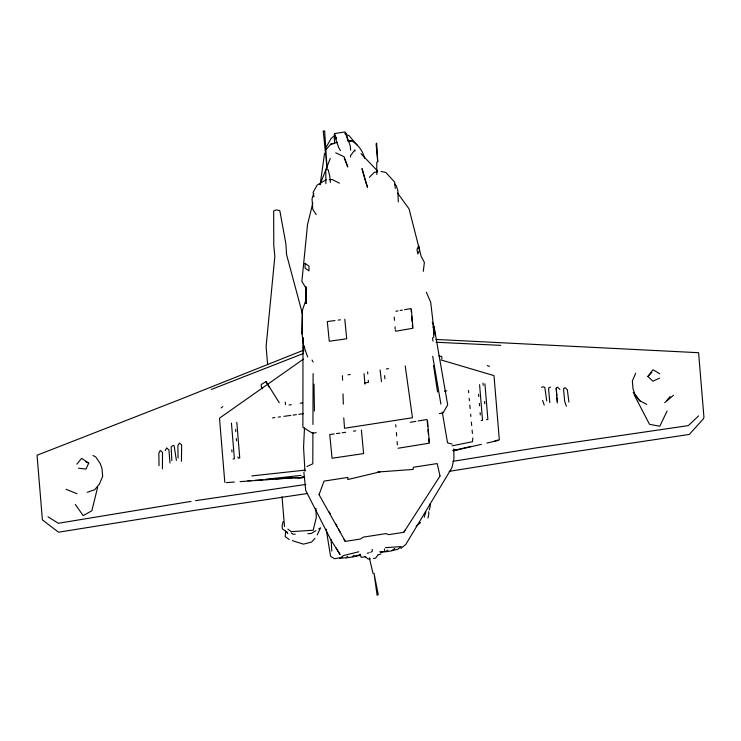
<?xml version="1.0" encoding="UTF-8"?>
<svg xmlns="http://www.w3.org/2000/svg" width="741" height="741" viewBox="0 0 741 741"><rect width="100%" height="100%" fill="white"/><g stroke="black" fill="none" stroke-linecap="round" stroke-linejoin="round"><path stroke-width="1.11" d="M312.906 432.54L312.804 463.764L306.996 466.552M312.943 424.445L313.119 373.566M302.986 338.183L302.893 427.298L312.526 433.226L316.194 432.651M306.404 298.604L302.384 310.405L302.05 333.941L303.597 345.528L307.71 357.023M376.789 174.45L376.78 162.168M559.9 389.405L557.677 387.247L556.213 388.145L557.278 402.993M302.05 333.941L302.384 310.405M305.95 287.638L306.079 303.338L306.014 286.711M398.306 201.885L397.815 190.344L396.278 185.741L394.768 184.203M325.762 169.958L325.892 183.694M304.486 427.946L303.569 447.231L304.931 471.174M423.296 271.336L424.38 262.462L421.147 256.303L409.032 208.823L397.491 192.938M320.14 184.676L324.567 153.313M433.059 327.578L433.392 325.41L430.706 302.282L426.362 292.26M285.646 531.13L285.183 536.493L289.194 539.55M427.937 518.052L428.835 514.226L428.631 511.735M312.832 202.941L307.534 224.56L301.874 281.45L306.746 289.398M97.645 487.319L91.838 510.771L83.177 515.616L75.286 504.38M283.145 521.599L282.126 525.619L282.395 528.917L286.86 532.066M429.28 509.993L430.308 505.992L430.123 503.787M313.749 193.382L312.044 198.792L312.767 209.295L316.212 214.603M424.223 517.237L425.871 512.012M319.038 494.664L324.067 481.104L347.937 477.408L347.788 479.547L379.938 471.869L413.163 469.414L413.311 467.275L437.181 463.57L440.006 475.917M320.066 184.453L330.273 158.444M635.667 373.242L632.36 381.004L633.018 388.96L634.796 393.971L639.288 400.529L646.717 404.391M76.842 464.162L81.64 458.327L88.735 463.097L85.965 469.099L78.435 468.192M667.085 410.996L659.823 426.232L649.514 424.334L634.074 394.61M317.213 534.863L320.594 527.787L318.713 528.935M326.133 147.135L331.218 138.391L334.913 135.399M165.262 450.574L166.651 447.86L168.929 449.954L170.013 463.023M403.882 532.233L405.04 530.241M440.043 475.991L403.762 532.316L388.812 534.641L385.978 533.613L363.386 537.114L360.256 539.059L345.306 541.384L319.075 494.738M378.179 554.546L375.567 558.214L373.473 558.464M659.647 378.105L652.904 381.217L647.884 376.428L652.988 369.768L659.814 373.797M666.743 400.612L670.16 396.463M314.906 538.364L311.572 542.088L303.477 544.135L292.362 540.661M325.808 149.738L330.986 144.013L337.461 142.383M369.351 177.358L374.39 172.273L377.715 171.866M647.884 376.428L651.784 372.445M698.559 415.914L688.343 425.621L535.9 447.907L452.908 461.347M664.714 402.659L673.541 395.222M400.937 548.423L405.846 544.366L451.908 467.784L453.946 458.818L453.798 448.926M221.133 407.958L222.828 406.587M416.099 526.101L420.555 522.525M347.798 556.25L345.519 558.019L351.743 557.056L354.013 555.287M387.849 550.044L385.57 551.813L391.794 550.85L394.833 548.488M370.732 552.341L372.38 551.109L372.093 549.405M303.384 359.153L219.493 418.174L224.801 482.345M315.898 530.649L311.201 533.52L307.793 533.65M279.255 402.715L266.056 381.643L261.184 384.505L261.378 386.858L262.573 388.784M326.272 179.748L317.204 185.028L313.1 192.382L314.036 196.847M303.773 350.113L178.414 400.066L37.05 455.243L42.404 519.904L58.548 532.205L194.262 510.429L307.441 493.497M211.278 389.479L303.597 353.411M541.495 387.33L543.051 386.737L544.82 387.386L546.747 400.927M378.725 554.759L381.041 553.925M550.498 387.135L548.766 387.747L548.636 389.47L549.831 402.604M87.29 492.293L94.672 489.727L99.35 484.216L102.647 476.454L101.989 468.507L100.22 463.495L95.728 456.938L92.94 455.483M360.413 554.564L352.586 556.871L360.117 555.417M358.82 551.776L343.5 555.537L339.85 558.306L344.704 557.843M453.455 450.537L471.35 446.341M494.84 440.839L499.314 439.793L493.997 375.622L441.043 359.95M453.418 450.778L481.363 444.341M486.948 443.053L498.128 440.478M367.277 553.212L369.287 552.786M391.785 550.544L397.611 549.359L401.252 546.58L385.477 547.645M452.149 445.813L472.443 441.719L472.832 437.94M452.779 450.556L458.438 449.426M349.613 141.179L351.679 140.809C358.199 144.643 362.803 150.914 364.591 158.259M395.926 311.248L398.084 310.868M400.233 310.488L402.391 310.108M404.54 309.719L411.005 308.58L411.274 311.841M444.526 391.211L446.777 390.822M342.444 557.362L334.469 558.723L330.579 556.315L326.151 529.157M410.292 422.287L415.896 421.351M418.137 420.981L427.103 419.48M191.021 501.388L58.344 523.276L47.97 516.764M386.311 368.972L388.534 368.62M398.047 448.249L429.391 443.164L427.529 420.693M449.129 471.35L536.577 457.373L689.315 434.439L703.329 418.906L703.95 417.359L698.596 352.707L435.995 339.443M481.159 420.536L482.539 420.323L479.584 384.681M486.504 419.693L487.884 419.48L484.929 383.838M289.018 405.021L291.259 404.669M300.235 403.261L302.476 402.909M439.357 413.561L443.025 412.996L447.675 404.864L433.948 325.947L435.05 335.034M233.017 458.985L234.397 458.772L231.451 423.13M348.011 374.826L350.243 374.492M364.489 382.995L368.425 382.402L368.268 380.3M195.559 500.684L305.857 484.429M334.284 433.92L329.764 434.569L332.051 458.253L363.581 453.594L361.404 430.039M336.544 433.596L339.934 433.115M342.194 432.79L345.584 432.309M353.494 431.169L355.754 430.854M272.54 417.905L274.818 417.6M278.236 417.127L280.515 416.812M283.933 416.349L290.759 415.414M293.038 415.099L296.456 414.636M298.734 414.321L303.291 413.7M334.96 320.529L327.309 321.557L329.263 341.24L346.714 338.794L344.787 319.223M338.239 320.093L340.425 319.806M298.012 478.26L302.578 477.658M330.986 144.013L334.098 143.606M370.343 558.853L368.249 559.112L364.813 556.334M380.504 552.378L385.246 551.563L379.735 551.813M265.649 479.316L300.976 475.389M251.82 475.917L305.283 470.109M336.46 137.789L334.256 138.021L334.636 142.818M365.257 556.908L361.08 557.26L360.163 554.111M226.311 482.613L234.369 482.039M240.121 481.622L297.66 477.528M301.115 477.287L304.56 477.037M247.902 480.789L251.366 480.557M254.83 480.325L262.916 479.779M265.232 479.622L273.318 479.075M275.624 478.927L297.567 477.445M302.189 477.139L304.505 476.982M295.437 477.936L304.588 477.463M348.372 140.975L351.679 140.809M377.651 471.98L379.938 471.869M295.279 534.131L293.01 534.224L291.296 532.974M329.254 179.646L332.237 179.544L339.387 183.166M436.069 342.24L500.721 345.371M381.031 171.449L385.746 172.394L394.638 182.091L395.286 188.464M438.802 355.921L441.719 356.523L441.914 358.876M452.112 444.054L447.545 442.877L442.275 412.126M487.291 365.591L489.44 366.369M345.315 134.269L349.048 135.622L356.958 144.912M66.088 489.282L76.981 493.756M85.799 461.782L88.735 463.097M335.71 152.822L344.093 156.694L347.779 166.975L344.213 158.028M287.851 529.102L291.213 531.64L313.193 530.223L316.287 517.44L315.888 508.252M361.006 153.683L377.465 170.912M633.185 392.424L640.335 401.372M335.969 547.831L340.082 554.564L330.551 539.281L305.727 490.449L303.875 472.165M286.693 531.788L287.814 533.705M340.471 150.664L338.73 147.663L334.117 134.649M303.597 345.528L304.727 347.464M312.035 360.061L313.156 361.997M266.056 381.643L269.418 387.524M329.245 511.966L330.338 513.995M335.821 524.119L336.914 526.147M338.554 529.185L340.202 532.223M344.037 539.309L345.13 541.338M336.609 139.021L334.506 133.575L344.917 131.954L345.167 134.028M237.824 456.938L238.37 458.17L239.751 457.957L236.805 422.314M380.105 369.954L381.458 381.587M432.253 322.252L433.392 325.41L433.698 337.488M365.582 181.814L367.536 187.278L362.006 168.578L365.285 180.711M566.393 406.263L564.735 401.603L563.632 390.322L563.66 388.543L565.124 387.645L567.347 389.794L568.903 402.131M542.579 400.39L544.227 405.049M395.305 330.097L395.694 331.208L412.959 328.263L411.431 309.794M405.225 365.924L412.459 417.748L344.528 428.279L343.768 417.841M348.14 141.522L345.658 132.861L350.271 145.875L350.632 150.182M302.56 314.258L286.582 254.626L285.841 243.548L279.802 210.583L276.143 209.888L273.679 210.944L273.772 245.456L274.846 256.479L266.112 346.501L267.612 364.646M369.361 557.806L372.992 573.404M328.207 169.698L329.893 176.821L330.347 182.453M378.299 594.828L374.02 573.265L377.141 595.421M432.707 356.328L440.904 404.16M432.466 337.748L433.022 341.129M384.422 549.025L384.736 550.961M305.449 297.011L306.181 301.652M176.414 460.476L174.126 445.823L173.061 445.313L171.134 446.934L171.829 460.587M433.559 365.646L437.542 391.98M285.229 402.076L285.544 404.679M376.076 143.745L377.753 161.89L376.669 143.041M468.479 390.498L468.692 392.758M469.21 398.408L469.414 400.668M469.831 405.179L470.137 408.569M470.655 414.219L470.868 416.479M471.387 422.12L471.693 425.51M472.11 430.03L472.425 433.42M483.002 383.106L483.197 385.403M484.577 401.474L484.771 403.762M478.547 394.277L478.742 396.574M479.334 403.465L479.529 405.753M480.122 412.644L480.316 414.941M384.625 375.622L384.894 378.762M355.022 150.997L354.93 149.839L350.484 155.703L350.595 157.036M556.213 388.145L556.843 395.768M557.019 397.945L557.288 401.214M427.196 420.601L427.659 426.223M427.937 429.595L428.307 434.087M428.687 438.579L428.965 441.951M411.635 316.185L412.079 321.613M412.348 324.873L412.533 327.05M394.221 317.065L394.49 320.325M395.027 326.837L395.212 329.013M395.722 424.723L395.907 426.964M396.37 432.568L396.648 435.93M397.111 441.534L397.389 444.896M282.034 496.739L284.498 526.573M364.063 373.649L364.896 384.144M235.619 429.363L235.795 431.66M236.351 438.561L236.536 440.858M231.822 449.713L232.007 452.01M367.629 371.88L367.795 373.983M331.088 539.513L331.801 551.045M303.319 346.195L303.578 351.947M305.505 286.61L306.079 303.338M342.425 375.659L342.574 380.216M343.009 393.897L343.333 404.16M303.338 337.794L303.449 341.11M314.017 384.181L314.434 411.06M178.053 458.068L177.886 445.517L179.415 443.099L181.619 444.813L181.452 461.282M159.019 465.672L158.852 453.112L160.251 450.398L162.529 452.492L162.409 468.877M305.088 263.37L305.042 268.094L308.951 270.882L308.997 266.158L305.088 263.37M418.684 245.762L416.979 249.421L417.822 254.006L419.517 250.347L418.684 245.762M324.678 131.277L323.233 130.87L327.161 169.735L324.678 131.277"/></g></svg>
